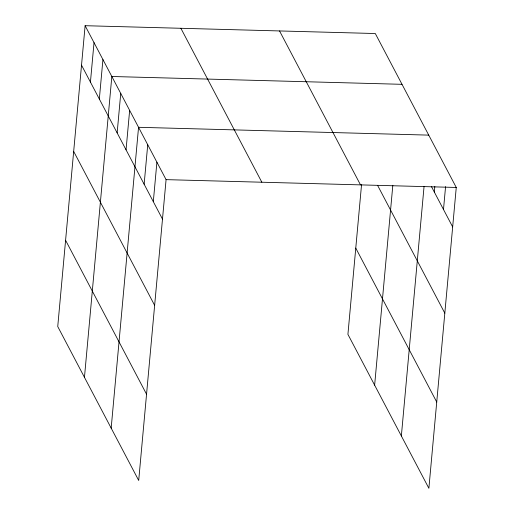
<?xml version="1.0" encoding="UTF-8"?>
<svg xmlns="http://www.w3.org/2000/svg" width="514" height="514" viewBox="0 0 514 514"><rect width="100%" height="100%" fill="white"/><g stroke="black" fill="none" stroke-linecap="round" stroke-linejoin="round"><path stroke-width="0.77" d="M85.118 25.7L57.741 326.538L138.703 480.474L166.08 179.637L85.118 25.7L375.297 33.526L456.259 187.462L428.882 488.3L347.92 334.363L361.548 184.635M90.432 82.105L94.023 42.63M99.337 99.041L102.928 59.566M84.457 377.334L111.834 76.496L402.019 84.322M117.147 132.908L120.739 93.432M126.052 149.837L129.65 110.362M111.172 428.136L138.555 127.299L428.734 135.124M144.138 184.218L147.73 144.742M153.313 201.661L156.905 162.193M374.635 385.159L392.824 185.291M401.357 435.962L424.05 186.576M434.317 192.043L434.818 186.518M443.492 209.487L445.574 186.595M166.08 179.637L456.259 187.462M431.381 186.46L452.667 226.937M377.584 185.355L444.816 313.187M279.539 30.943L360.5 184.879M355.772 248.114L436.733 402.051M180.877 28.283L261.838 182.219M81.527 65.175L162.488 219.112M73.675 151.424L154.637 305.361M65.593 240.289L146.548 394.225"/></g></svg>
